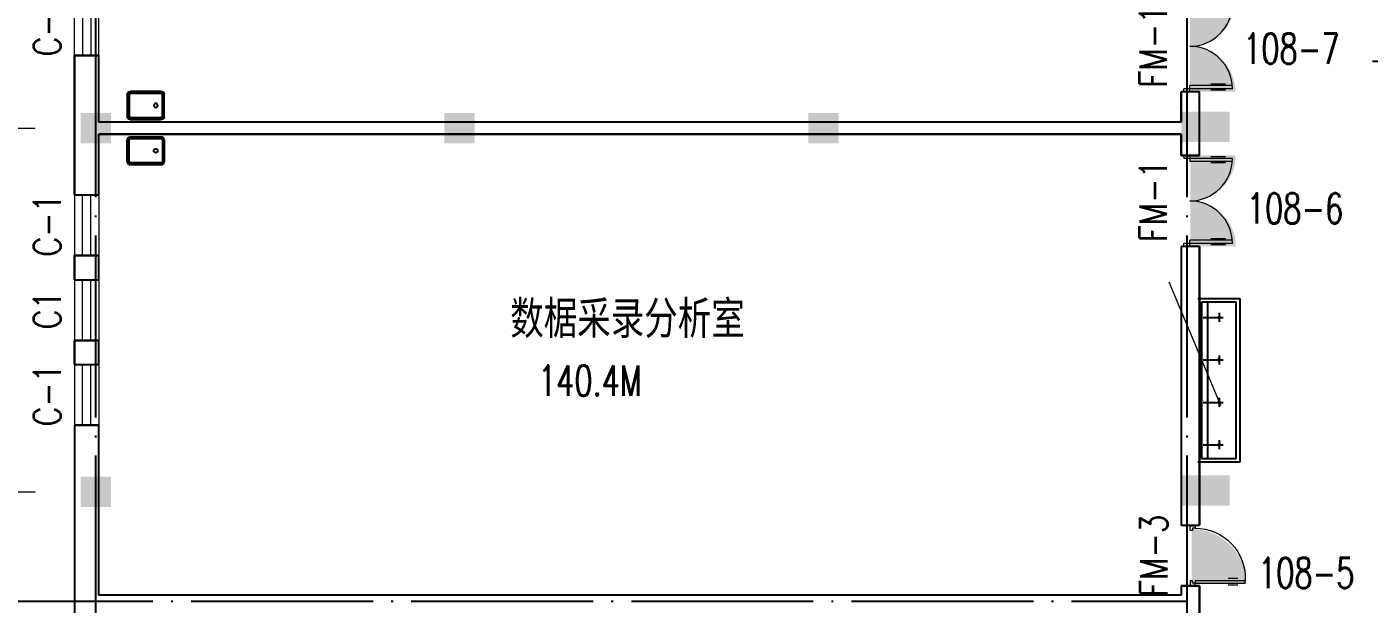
# Model space of a CAD drawing. Extents: x -220435 to 246757, y -381552 to -223577.
# Drawn here: x -139276 to -117141, y -296250 to -286730 of the extents above; entities that cross this region are included whole.
import ezdxf
from ezdxf.enums import TextEntityAlignment as Align

# ---------------------------------------------------------------- set-up
doc = ezdxf.new("R2010")
doc.units = 0
doc.header["$LTSCALE"] = 1500
doc.header["$MEASUREMENT"] = 0
doc.linetypes.add('DOTE', pattern=[2.42, 2, -0.2, 0.02, -0.2])
doc.layers.get('0').update_dxf_attribs({"linetype": 'CONTINUOUS'})
doc.layers.get('DEFPOINTS').update_dxf_attribs({"linetype": 'CONTINUOUS'})
for name, color, linetype in [('COLUMN', 7, 'CONTINUOUS'), ('DOTE', 7, 'DOTE'), ('JELIBTLTC', 7, 'CONTINUOUS'), ('LVTRY', 7, 'CONTINUOUS'), ('PUB_WALL', 7, 'CONTINUOUS'), ('WALL', 7, 'CONTINUOUS'), ('WINDOW_TEXT', 7, 'CONTINUOUS'), ('防火门', 10, 'CONTINUOUS')]:
    doc.layers.add(name, color=color, linetype=linetype)
for name, color, linetype, lineweight in [('PUB_DIM', 7, 'CONTINUOUS', 0), ('WINDOW', 7, 'CONTINUOUS', 0), ('我的', 7, 'CONTINUOUS', 0)]:
    doc.layers.add(name, color=color, linetype=linetype, lineweight=lineweight)
doc.styles.add('_SIMPLEX', font='SIMPLEX.shx', dxfattribs={"width": 0.8})
doc.styles.add('DIM_FONT', font='TXT.shx', dxfattribs={"width": 0.7})
doc.styles.add('JELIBTLZX1', font='arial.ttf', dxfattribs={"width": 0.65})
doc.styles.add('SIMPLEX', font='SIMPLEX.SHX')
doc.dimstyles.new('DIMA150', dxfattribs={"dimscale": 1.5, "dimtxt": 300, "dimasz": 1, "dimexe": 250, "dimexo": 300, "dimgap": 150, "dimtad": 1, "dimdec": 0, "dimzin": 0, "dimdsep": 46, "dimtxsty": 'DIM_FONT', "dimblk": '_DIMX', "dimcen": 0.09, "dimse1": 1, "dimclrt": 7, "dimadec": 0, "dimazin": 0, "dimtfac": 1, "dimtdec": 0, "dimtix": 1, "dimtmove": 2, "dimatfit": 3, "dimldrblk": '_DIMX', "dimfxl": 1, "dimtolj": 1, "dimtzin": 0, "dimarcsym": 0})
doc.dimstyles.new('DIMN150', dxfattribs={"dimscale": 1.5, "dimtxt": 300, "dimasz": 1, "dimexe": 250, "dimexo": 300, "dimgap": 150, "dimtad": 1, "dimdec": 0, "dimzin": 0, "dimdsep": 46, "dimtxsty": 'DIM_FONT', "dimblk": '_DIMX', "dimcen": 0.09, "dimclrt": 7, "dimadec": 0, "dimazin": 0, "dimtfac": 1, "dimtdec": 0, "dimtix": 1, "dimtmove": 2, "dimatfit": 3, "dimldrblk": '_DIMX', "dimfxl": 1, "dimtolj": 1, "dimtzin": 0, "dimarcsym": 0})

# ---------------------------------------------------------------- blocks, each defined once
blk = doc.blocks.new('_DIMX')
blk.add_line((-150, 0), (150, 0))
at = {"const_width": 50}
blk.add_lwpolyline([(-70, -70), (70, 70)], dxfattribs=at)
blk = doc.blocks.new('*D41')
at = {"layer": 'DEFPOINTS', "color": 0, "lineweight": 20}
for p in [(-116710, -287300), (-115841, -287300), (-115841, -319800)]:
    blk.add_point(p, dxfattribs=at)
at = {"layer": 'PUB_DIM', "color": 0, "lineweight": -2}
for p, q in [((-116291, -287300), (-117085, -287300)), ((-116710, -319799), (-116710, -287302)), ((-116291, -319800), (-117085, -319800))]:
    blk.add_line(p, q, dxfattribs=at)
at = {"layer": 'PUB_DIM', "color": 0, "lineweight": -2, "xscale": 1.5, "yscale": 1.5, "zscale": 1.5}
for p, rotation in [((-116710, -287300), 90), ((-116710, -319800), 270)]:
    blk.add_blockref('_DIMX', p, dxfattribs=dict(at, rotation=rotation))
at = {"layer": 'PUB_DIM', "color": 7, "insert": (-117160, -303550), "char_height": 450, "attachment_point": 5, "rotation": 90, "style": 'DIM_FONT'}
blk.add_mtext('\\A1;32500', dxfattribs=at)
blk = doc.blocks.new('*D47')
at = {"layer": 'DEFPOINTS', "color": 0, "lineweight": 20}
for p in [(-139141, -264400), (-148882, -342990), (-139141, -342990)]:
    blk.add_point(p, dxfattribs=at)
at = {"layer": 'PUB_DIM', "color": 0, "lineweight": -2}
for p, q in [((-148882, -264402), (-148882, -342989)), ((-139591, -342990), (-149257, -342990))]:
    blk.add_line(p, q, dxfattribs=at)
at = {"layer": 'PUB_DIM', "color": 0, "lineweight": -2, "xscale": 1.5, "yscale": 1.5, "zscale": 1.5}
for p, rotation in [((-148882, -264400), 90), ((-148882, -342990), 270)]:
    blk.add_blockref('_DIMX', p, dxfattribs=dict(at, rotation=rotation))
at = {"layer": 'PUB_DIM', "color": 7, "insert": (-149332, -303695), "char_height": 450, "attachment_point": 5, "rotation": 90, "style": 'DIM_FONT'}
blk.add_mtext('\\A1;78590', dxfattribs=at)
blk = doc.blocks.new('*D185')
at = {"layer": 'DEFPOINTS', "color": 0, "lineweight": 20}
for p in [(-139141, -282400), (-147682, -288400), (-139141, -288400)]:
    blk.add_point(p, dxfattribs=at)
at = {"layer": 'PUB_DIM', "color": 0, "lineweight": -2}
for p, q in [((-147682, -282402), (-147682, -288399)), ((-139591, -288400), (-148057, -288400))]:
    blk.add_line(p, q, dxfattribs=at)
at = {"layer": 'PUB_DIM', "color": 0, "lineweight": -2, "xscale": 1.5, "yscale": 1.5, "zscale": 1.5}
for p, rotation in [((-147682, -282400), 90), ((-147682, -288400), 270)]:
    blk.add_blockref('_DIMX', p, dxfattribs=dict(at, rotation=rotation))
at = {"layer": 'PUB_DIM', "color": 7, "insert": (-148132, -285400), "char_height": 450, "attachment_point": 5, "rotation": 90, "style": 'DIM_FONT'}
blk.add_mtext('\\A1;6000', dxfattribs=at)
blk = doc.blocks.new('*D186')
at = {"layer": 'DEFPOINTS', "color": 0, "lineweight": 20}
for p in [(-139141, -288400), (-147682, -294400), (-139141, -294400)]:
    blk.add_point(p, dxfattribs=at)
at = {"layer": 'PUB_DIM', "color": 0, "lineweight": -2}
for p, q in [((-147682, -288402), (-147682, -294399)), ((-139591, -294400), (-148057, -294400))]:
    blk.add_line(p, q, dxfattribs=at)
at = {"layer": 'PUB_DIM', "color": 0, "lineweight": -2, "xscale": 1.5, "yscale": 1.5, "zscale": 1.5}
for p, rotation in [((-147682, -288400), 90), ((-147682, -294400), 270)]:
    blk.add_blockref('_DIMX', p, dxfattribs=dict(at, rotation=rotation))
at = {"layer": 'PUB_DIM', "color": 7, "insert": (-148132, -291400), "char_height": 450, "attachment_point": 5, "rotation": 90, "style": 'DIM_FONT'}
blk.add_mtext('\\A1;6000', dxfattribs=at)
blk = doc.blocks.new('_LV11')
for p, q in [((-255, 0), (255, 0)), ((-305, -410), (-305, -50)), ((-275, -410), (-275, -50)), ((-255, -30), (255, -30)), ((275, -50), (275, -410)), ((305, -50), (305, -410)), ((255, -430), (-255, -430)), ((255, -460), (-255, -460))]:
    blk.add_line(p, q)
blk.add_circle((165, -230), 32.5)
for centre, radius, start, end in [((-255, -50), 50, 90, 180), ((255, -50), 50, 0, 90), ((-255, -50), 20, 90, 180), ((255, -50), 20, 0, 90), ((-255, -410), 50, 180, 270), ((-255, -410), 20, 180, 270), ((255, -410), 50, 270, 0), ((255, -410), 20, 270, 0)]:
    blk.add_arc(centre, radius, start, end)
blk = doc.blocks.new('_WBLK')
for p, q in [((-0.5, 0.5), (0.5, 0.5)), ((0.5, 0.167), (-0.5, 0.167)), ((0.5, -0.167), (-0.5, -0.167)), ((-0.5, -0.5), (0.5, -0.5))]:
    blk.add_line(p, q)
at = {"layer": 'WINDOW_TEXT', "style": 'SIMPLEX', "flags": 9}
blk.add_attdef('A', text='', height=1, dxfattribs=at).set_placement((0, 1.5), align=Align.MIDDLE)
blk = doc.blocks.new('_FZH')
blk.add_solid([(-0.5, -0.5), (0.5, -0.5), (-0.5, 0.5), (0.5, 0.5)])
blk = doc.blocks.new('_LV16')
for p, q in [((-75.7, 264.7), (73.5, 264.7)), ((0, 0), (0, 329.6))]:
    blk.add_line(p, q)
blk.add_circle((0, 264.7), 16.2)
blk = doc.blocks.new('M_A23MCU')
for p, q in [((-0.454, 0.081), (-0.454, 0.905)), ((-0.454, 0.905), (-0.413, 0.905)), ((-0.413, 0.905), (-0.413, 0.081)), ((-0.489, 0.782), (-0.489, 0.624)), ((-0.378, 0.782), (-0.378, 0.624)), ((-0.495, -0.002), (-0.495, 0.081)), ((-0.495, 0.081), (-0.454, 0.081)), ((-0.413, 0.081), (-0.454, 0.081)), ((-0.454, 0.081), (-0.454, 0.039)), ((-0.454, 0.039), (-0.413, 0.039)), ((-0.413, 0.039), (-0.413, -0.002)), ((0.412, 0.039), (0.412, -0.002)), ((0.453, 0.039), (0.412, 0.039)), ((0.453, 0.081), (0.453, 0.039)), ((0.494, 0.081), (0.453, 0.081)), ((0.494, -0.002), (0.494, 0.081)), ((-0.413, -0.002), (-0.495, -0.002)), ((-0.495, -0.002), (-0.495, -0.002)), ((0.412, -0.002), (0.494, -0.002)), ((0.494, -0.002), (0.494, -0.002))]:
    blk.add_line(p, q)
blk.add_arc((-0.372, 0.082), 0.825, 359.9283, 92.866)
blk = doc.blocks.new('M_A20TUI')
for p, q in [((-0.467, 0.471), (-0.467, -0.062)), ((-0.433, 0.47), (-0.433, 0.004)), ((0.433, 0.47), (0.433, 0.004)), ((0.467, 0.471), (0.467, -0.062)), ((-0.483, 0.396), (-0.483, 0.235)), ((-0.417, 0.396), (-0.417, 0.235)), ((0.417, 0.396), (0.417, 0.235)), ((0.483, 0.396), (0.483, 0.235)), ((-0.5, 0.004), (-0.433, 0.004)), ((-0.5, 0.004), (-0.5, -0.062)), ((0.5, 0.004), (0.433, 0.004)), ((0.5, 0.004), (0.5, -0.062)), ((-0.5, -0.062), (-0.467, -0.062)), ((0.5, -0.062), (0.467, -0.062))]:
    blk.add_line(p, q)
for centre, start, end in [((-0.467, 0.004), 0, 90), ((0.467, 0.004), 90, 180)]:
    blk.add_arc(centre, 0.467, start, end)
blk = doc.blocks.new('*D285')
at = {"layer": 'DEFPOINTS', "color": 0, "lineweight": 20}
for p in [(-139141, -264400), (-148882, -342990), (-139141, -342990)]:
    blk.add_point(p, dxfattribs=at)
at = {"layer": 'PUB_DIM', "color": 0, "lineweight": -2}
for p, q in [((-148882, -264402), (-148882, -342989)), ((-139591, -342990), (-149257, -342990))]:
    blk.add_line(p, q, dxfattribs=at)
at = {"layer": 'PUB_DIM', "color": 0, "lineweight": -2, "xscale": 1.5, "yscale": 1.5, "zscale": 1.5}
for p, rotation in [((-148882, -264400), 90), ((-148882, -342990), 270)]:
    blk.add_blockref('_DIMX', p, dxfattribs=dict(at, rotation=rotation))
at = {"layer": 'PUB_DIM', "color": 7, "insert": (-149332, -303695), "char_height": 450, "attachment_point": 5, "rotation": 90, "style": 'DIM_FONT'}
blk.add_mtext('\\A1;78590', dxfattribs=at)

msp = doc.modelspace()

# ---------------------------------------------------------------- hatches: boundary and pattern name
at = {"layer": '防火门'}
for points in [[(-119347, -286300.4, -0.4142136), (-120097, -287050.4), (-120097, -286300.4)], [(-119347, -287800.4, 0.4142136), (-120097, -287050.4), (-120097, -287800.4)], [(-119340.7, -288850.4, -0.4142136), (-120090.7, -289600.4), (-120090.7, -288850.4)], [(-119340.7, -290350.4, 0.4142136), (-120090.7, -289600.4), (-120090.7, -290350.4)], [(-119161.6, -295920.1, 0.4142136), (-120069.1, -295012.6), (-120069.1, -295920.1)]]:
    msp.add_hatch(color=256, dxfattribs=at).paths.add_polyline_path(points)

# ---------------------------------------------------------------- linework, layer by layer
at = {"layer": 'DOTE'}
for p, q in [((-138140.7, -343990.4), (-138140.7, -263400.4)), ((-138140.7, -343990.4), (-138140.7, -263400.4)), ((-120140.7, -343990.4), (-120140.7, -263400.4)), ((-143827.9, -296200.4), (-120140.7, -296200.4))]:
    msp.add_line(p, q, dxfattribs=at)
at = {"layer": 'LVTRY'}
for p, q in [((-119965.1, -291208.1), (-119275.1, -291208.1)), ((-119905.1, -291268.1), (-119905.1, -293847.8)), ((-119335.1, -291268.1), (-119905.1, -291268.1)), ((-119805.1, -291268.1), (-119805.1, -293847.8)), ((-119335.1, -293847.8), (-119335.1, -291268.1)), ((-119275.1, -291208.1), (-119275.1, -293907.8)), ((-119275.1, -293907.8), (-119965.1, -293907.8)), ((-119905.1, -293847.8), (-119335.1, -293847.8))]:
    msp.add_line(p, q, dxfattribs=at)
at = {"layer": 'PUB_DIM'}
for p, q in [((-150382.4, -288400.4), (-139140.7, -288400.4)), ((-120445, -290936.2), (-119589.6, -292966.6)), ((-150382.4, -294400.4), (-139140.7, -294400.4))]:
    msp.add_line(p, q, dxfattribs=at)
at = {"layer": 'PUB_WALL'}
for p, q in [((-138490.7, -289500.4), (-138490.7, -287200.4)), ((-138490.7, -287200.4), (-138090.7, -287200.4)), ((-138090.7, -287200.4), (-138490.7, -287200.4)), ((-138490.7, -287200.4), (-138490.7, -289500.4)), ((-138090.7, -288300.4), (-138090.7, -287200.4)), ((-138090.7, -288300.4), (-138090.7, -287200.4)), ((-120240.7, -288300.4), (-120240.7, -287800.4)), ((-119940.7, -287800.4), (-120240.7, -287800.4)), ((-119940.7, -287800.4), (-120240.7, -287800.4)), ((-120240.7, -287800.4), (-120240.7, -288300.4)), ((-119940.7, -288850.4), (-119940.7, -287800.4)), ((-119940.7, -288850.4), (-119940.7, -287800.4)), ((-120240.7, -288300.4), (-138090.7, -288300.4)), ((-120240.7, -288300.4), (-138090.7, -288300.4)), ((-120240.7, -288500.4), (-138090.7, -288500.4)), ((-138090.7, -289500.4), (-138090.7, -288500.4)), ((-138090.7, -289500.4), (-138090.7, -288500.4)), ((-138090.7, -288500.4), (-120240.7, -288500.4)), ((-120240.7, -288850.4), (-120240.7, -288500.4)), ((-120240.7, -288500.4), (-120240.7, -288850.4)), ((-119940.7, -288850.4), (-120240.7, -288850.4)), ((-120240.7, -288850.4), (-119940.7, -288850.4)), ((-138490.7, -289500.4), (-138090.7, -289500.4)), ((-138490.7, -289500.4), (-138090.7, -289500.4)), ((-119940.7, -290350.4), (-120240.7, -290350.4)), ((-120240.7, -290350.4), (-120240.7, -294950.4)), ((-120240.7, -290350.4), (-120240.7, -294950.4)), ((-119940.7, -290350.4), (-120240.7, -290350.4)), ((-119940.7, -290350.4), (-119940.7, -294950.4)), ((-119940.7, -294950.4), (-119940.7, -290350.4)), ((-138490.7, -290900.4), (-138490.7, -290500.4)), ((-138490.7, -290500.4), (-138090.7, -290500.4)), ((-138490.7, -290500.4), (-138490.7, -290900.4)), ((-138090.7, -290500.4), (-138490.7, -290500.4)), ((-138090.7, -290900.4), (-138090.7, -290500.4)), ((-138090.7, -290900.4), (-138090.7, -290500.4)), ((-138490.7, -290900.4), (-138090.7, -290900.4)), ((-138490.7, -290900.4), (-138090.7, -290900.4)), ((-138490.7, -292300.4), (-138490.7, -291900.4)), ((-138490.7, -291900.4), (-138090.7, -291900.4)), ((-138490.7, -291900.4), (-138490.7, -292300.4)), ((-138090.7, -291900.4), (-138490.7, -291900.4)), ((-138090.7, -292300.4), (-138090.7, -291900.4)), ((-138090.7, -292300.4), (-138090.7, -291900.4)), ((-138490.7, -292300.4), (-138090.7, -292300.4)), ((-138490.7, -292300.4), (-138090.7, -292300.4)), ((-138490.7, -293300.4), (-138090.7, -293300.4)), ((-138490.7, -293300.4), (-138490.7, -296950.4)), ((-138090.7, -293300.4), (-138490.7, -293300.4)), ((-138490.7, -293300.4), (-138490.7, -296950.4)), ((-138090.7, -296100.4), (-138090.7, -293300.4)), ((-138090.7, -296100.4), (-138090.7, -293300.4)), ((-120240.7, -294950.4), (-119940.7, -294950.4)), ((-120240.7, -294950.4), (-119940.7, -294950.4)), ((-120240.7, -295950.4), (-119940.7, -295950.4)), ((-120240.7, -295950.4), (-120240.7, -296100.4)), ((-119940.7, -295950.4), (-120240.7, -295950.4)), ((-120240.7, -295950.4), (-120240.7, -296100.4)), ((-119940.7, -295950.4), (-119940.7, -297400.3)), ((-119940.7, -297400.3), (-119940.7, -295950.4)), ((-120240.7, -296100.4), (-138090.7, -296100.4)), ((-120240.7, -296100.4), (-138090.7, -296100.4))]:
    msp.add_line(p, q, dxfattribs=at)
at = {"layer": 'WALL'}
for p, q in [((-138490.7, -289500.4), (-138490.7, -287200.4)), ((-138490.7, -287200.4), (-138090.7, -287200.4)), ((-138090.7, -288300.4), (-138090.7, -287200.4)), ((-120240.7, -288300.4), (-120240.7, -287800.4)), ((-119940.7, -287800.4), (-120240.7, -287800.4)), ((-119940.7, -288850.4), (-119940.7, -287800.4)), ((-120240.7, -288300.4), (-138090.7, -288300.4)), ((-120240.7, -288500.4), (-138090.7, -288500.4)), ((-138090.7, -289500.4), (-138090.7, -288500.4)), ((-120240.7, -288850.4), (-120240.7, -288500.4)), ((-119940.7, -288850.4), (-120240.7, -288850.4)), ((-138490.7, -289500.4), (-138090.7, -289500.4)), ((-119940.7, -290350.4), (-120240.7, -290350.4)), ((-120240.7, -290350.4), (-120240.7, -294950.4)), ((-119940.7, -290350.4), (-119940.7, -294950.4)), ((-138490.7, -290900.4), (-138490.7, -290500.4)), ((-138490.7, -290500.4), (-138090.7, -290500.4)), ((-138090.7, -290900.4), (-138090.7, -290500.4)), ((-138490.7, -290900.4), (-138090.7, -290900.4)), ((-138490.7, -292300.4), (-138490.7, -291900.4)), ((-138490.7, -291900.4), (-138090.7, -291900.4)), ((-138090.7, -292300.4), (-138090.7, -291900.4)), ((-138490.7, -292300.4), (-138090.7, -292300.4)), ((-138490.7, -293300.4), (-138090.7, -293300.4)), ((-138490.7, -293300.4), (-138490.7, -296950.4)), ((-138090.7, -296100.4), (-138090.7, -293300.4)), ((-120240.7, -294950.4), (-119940.7, -294950.4)), ((-120240.7, -295950.4), (-119940.7, -295950.4)), ((-120240.7, -295950.4), (-120240.7, -296100.4)), ((-119940.7, -295950.4), (-119940.7, -297400.3)), ((-120240.7, -296100.4), (-138090.7, -296100.4))]:
    msp.add_line(p, q, dxfattribs=at)

# ---------------------------------------------------------------- block references
at = {"layer": 'COLUMN', "xscale": 500, "yscale": 500, "zscale": 500}
for p in [(-138140.7, -288400.4), (-132140.7, -288400.4), (-126140.7, -288400.4), (-138140.7, -294400.4)]:
    msp.add_blockref('_FZH', p, dxfattribs=at)
at = {"layer": 'COLUMN', "xscale": 500, "yscale": 800, "zscale": 500, "rotation": 90}
for p in [(-119840.7, -288377.3), (-119840.7, -294377.3)]:
    msp.add_blockref('_FZH', p, dxfattribs=at)
at = {"layer": 'LVTRY', "xscale": -1, "rotation": 180}
msp.add_blockref('_LV11', (-137316, -288256.8), dxfattribs=at)
at = {"layer": 'LVTRY'}
msp.add_blockref('_LV11', (-137316, -288543.9), dxfattribs=at)
at = {"layer": 'LVTRY', "rotation": 270}
for p in [(-119877.3, -291523.3), (-119877.3, -292223.3), (-119877.3, -292923.3), (-119877.3, -293623.3)]:
    msp.add_blockref('_LV16', p, dxfattribs=at)
at = {"layer": 'WINDOW'}
ref = msp.add_blockref('_WBLK', (-138290.7, -286700.4), dxfattribs=dict(at, xscale=1000, yscale=400.0000000000291, zscale=1000, rotation=90))
ref.add_attrib('A', 'C-1', dxfattribs={"layer": 'WINDOW_TEXT', "height": 450, "rotation": 90, "style": '_SIMPLEX', "width": 0.8, "flags": 8}).set_placement((-138940.7, -286700.4), align=Align.MIDDLE)
ref = msp.add_blockref('M_A20TUI', (-120103.3, -287050.4), dxfattribs=dict(at, xscale=-1500, yscale=-1500, zscale=1500, rotation=90))
ref.add_attrib('A', 'FM-1', dxfattribs={"layer": 'WINDOW_TEXT', "height": 450, "rotation": 90, "style": '_SIMPLEX', "width": 0.8, "flags": 8}).set_placement((-120703.3, -287050.4), align=Align.MIDDLE)
ref = msp.add_blockref('M_A20TUI', (-120103.3, -289600.4), dxfattribs=dict(at, xscale=-1500, yscale=-1500, zscale=1500, rotation=90))
ref.add_attrib('A', 'FM-1', dxfattribs={"layer": 'WINDOW_TEXT', "height": 450, "rotation": 90, "style": '_SIMPLEX', "width": 0.8, "flags": 8}).set_placement((-120703.3, -289600.4), align=Align.MIDDLE)
ref = msp.add_blockref('_WBLK', (-138290.7, -290000.4), dxfattribs=dict(at, xscale=1000, yscale=400, zscale=1000, rotation=270))
ref.add_attrib('A', 'C-1', dxfattribs={"layer": 'WINDOW_TEXT', "height": 450, "rotation": 90, "style": '_SIMPLEX', "width": 0.8, "flags": 8}).set_placement((-138940.7, -290000.4), align=Align.MIDDLE)
ref = msp.add_blockref('_WBLK', (-138290.7, -291400.4), dxfattribs=dict(at, xscale=1000, yscale=-400, zscale=1000, rotation=270))
ref.add_attrib('A', 'C1', dxfattribs={"layer": 'WINDOW_TEXT', "height": 450, "rotation": 90, "style": '_SIMPLEX', "width": 0.8, "flags": 8}).set_placement((-138940.7, -291400.4), align=Align.MIDDLE)
ref = msp.add_blockref('_WBLK', (-138290.7, -292800.4), dxfattribs=dict(at, xscale=1000, yscale=400, zscale=1000, rotation=270))
ref.add_attrib('A', 'C-1', dxfattribs={"layer": 'WINDOW_TEXT', "height": 450, "rotation": 90, "style": '_SIMPLEX', "width": 0.8, "flags": 8}).set_placement((-138940.7, -292800.4), align=Align.MIDDLE)
ref = msp.add_blockref('M_A23MCU', (-120090.7, -295450.4), dxfattribs=dict(at, xscale=1000, yscale=-1000, zscale=1000, rotation=90))
ref.add_attrib('A', 'FM-3', dxfattribs={"layer": 'WINDOW_TEXT', "height": 450, "rotation": 90, "style": '_SIMPLEX', "width": 0.8, "flags": 8}).set_placement((-120690.7, -295450.4), align=Align.MIDDLE)

# ---------------------------------------------------------------- texts
at = {"layer": 'JELIBTLTC', "style": 'JELIBTLZX1', "width": 0.75}
msp.add_text('数椐采录分析室', height=540, dxfattribs=at).set_placement((-131304.7, -291800.7))
at = {"layer": '我的', "linetype": 'ByBlock', "lineweight": 20, "char_height": 500, "attachment_point": 1, "style": 'DIM_FONT'}
for s, insert, width in [('{\\C1;108-7}', (-119218.7, -286837.8), 1964.601), ('{\\C1;108-6}', (-119157.3, -289474.8), 1964.601), ('{\\C3;140.4M}', (-130846.9, -292314.3), 2923.291), ('{\\C1;108-5}', (-118973.1, -295484.8), 1964.601)]:
    msp.add_mtext(s, dxfattribs=dict(at, insert=insert, width=width))

# ---------------------------------------------------------------- dimensions: what is measured, and where the dimension line sits
at = {"layer": 'PUB_DIM'}
for picture in ['*D47', '*D285']:
    dim = msp.add_aligned_dim(p1=(-139140.7, -264400.4), p2=(-139140.7, -342990.4), distance=-9741.7, dimstyle='DIMA150', dxfattribs=at)
    dim.commit()
    dim.dimension.update_dxf_attribs({"geometry": picture, "text_midpoint": (-149332.4, -303695.4)})
for base, p1, p2, dimstyle, picture, middle in [((-147682.4, -288400.4), (-139140.7, -282400.4), (-139140.7, -288400.4), 'DIMA150', '*D185', (-148132.4, -285400.4)), ((-116709.7, -287300.4), (-115840.7, -319800.4), (-115840.7, -287300.4), 'DIMN150', '*D41', (-117159.7, -303550.4)), ((-147682.4, -294400.4), (-139140.7, -288400.4), (-139140.7, -294400.4), 'DIMA150', '*D186', (-148132.4, -291400.4))]:
    dim = msp.add_linear_dim(base=base, p1=p1, p2=p2, angle=90, dimstyle=dimstyle, dxfattribs=at)
    dim.commit()
    dim.dimension.update_dxf_attribs({"geometry": picture, "text_midpoint": middle})

doc.saveas('drawing.dxf')
